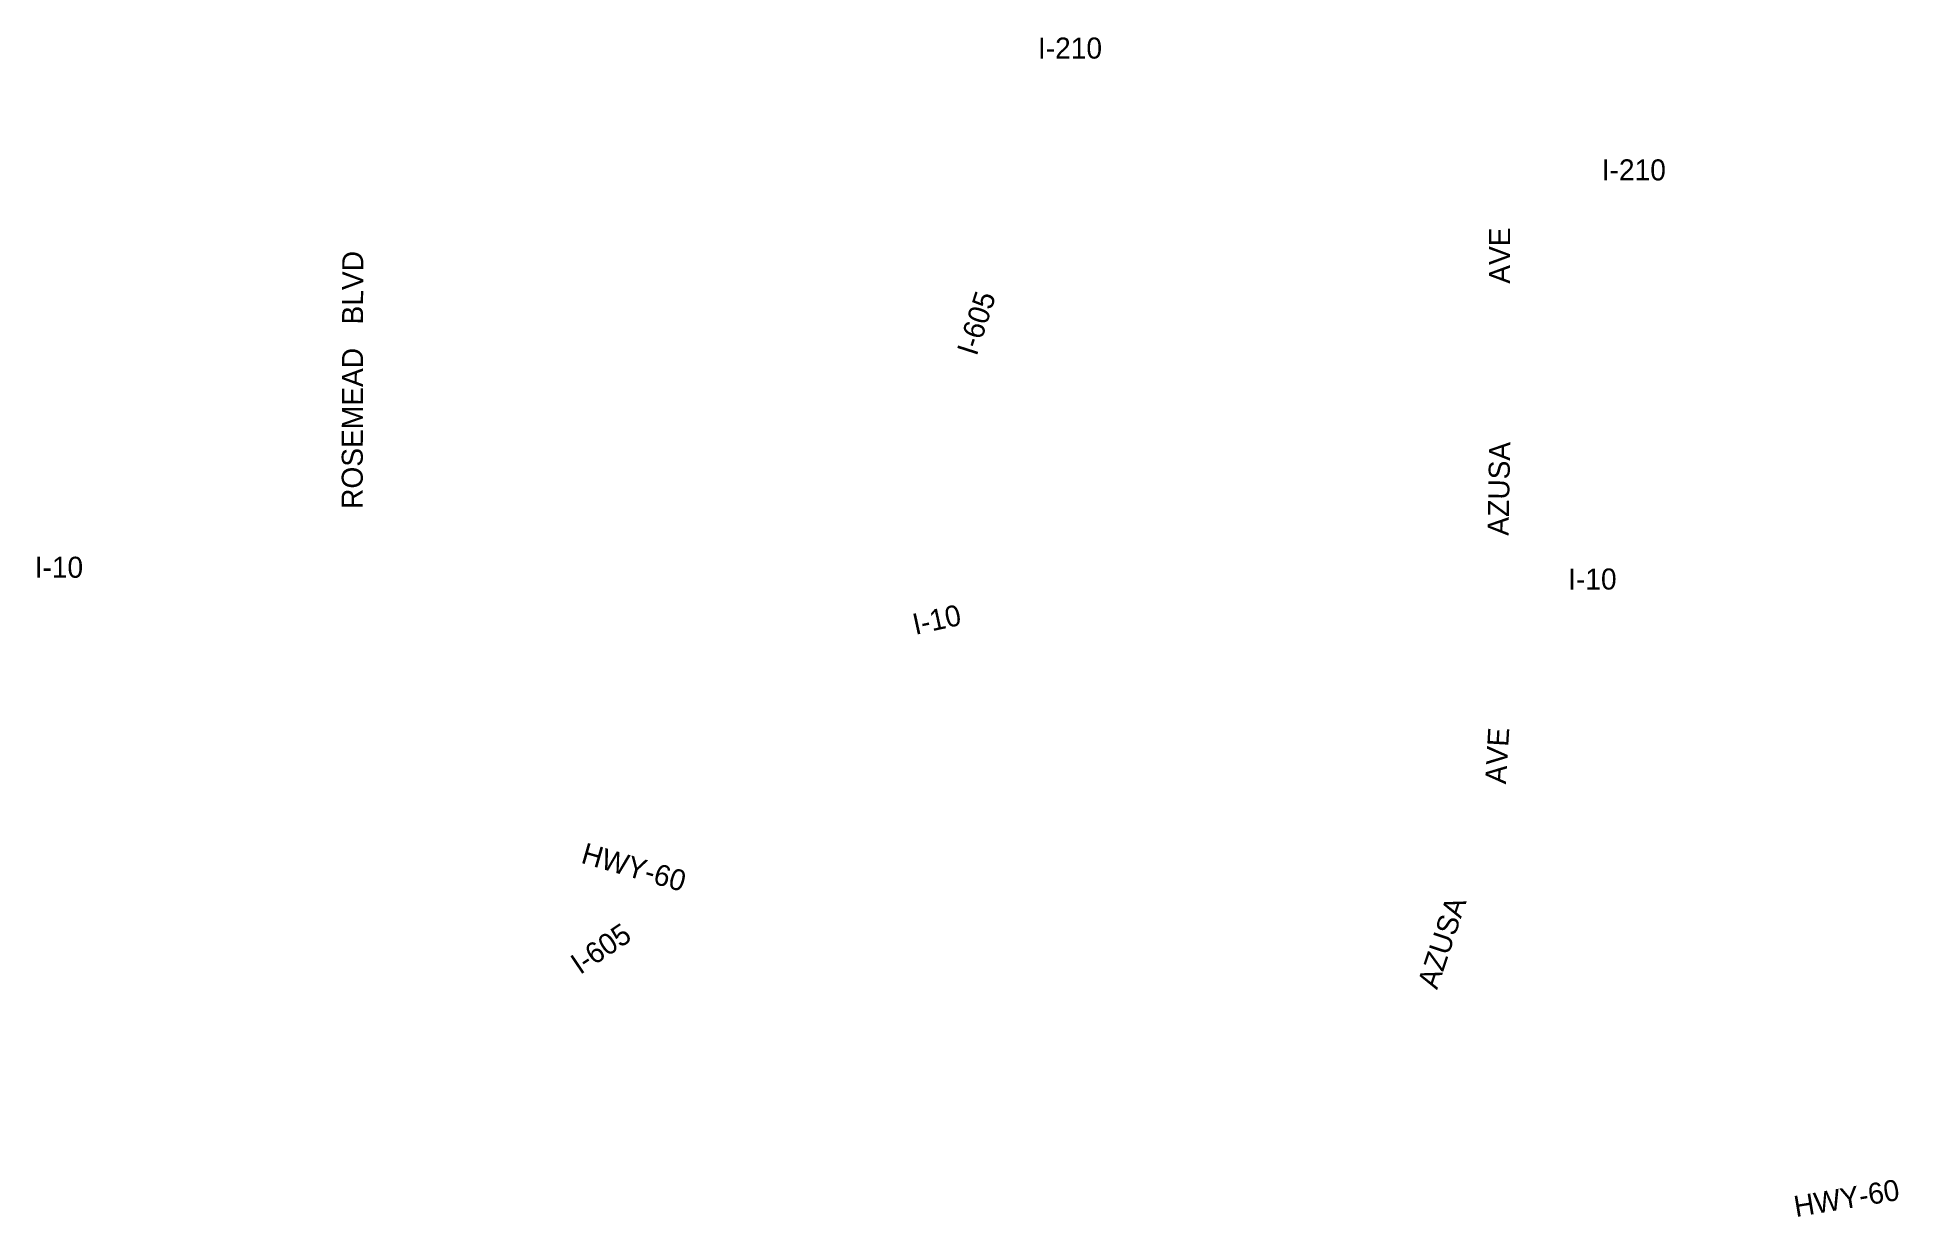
# Model space of a CAD drawing. Extents: x 396566 to 421341, y 3762292 to 3777991.
import ezdxf

# ---------------------------------------------------------------- set-up
doc = ezdxf.new("R2010")
doc.units = 0

msp = doc.modelspace()

# ---------------------------------------------------------------- texts
at = {"layer": '5TMPANNO'}
for s, p in [('I-210', (409884.38, 3777707.25)), ('I-210', (417388.19, 3776085.75)), ('I-10', (396531.84, 3770796.75)), ('I-10', (416940.84, 3770640))]:
    msp.add_text(s, height=280, dxfattribs=at).set_placement(p)
for s, rotation, p in [('AVE', 90, (416169.22, 3774710.5)), ('ROSEMEAD   BLVD', 89.87, (400897.72, 3771713)), ('I-605', 72.25, (409068, 3773737.5)), ('AZUSA', 88.88, (416146.84, 3771355.75)), ('I-10', 12.24, (408251.63, 3770036)), ('AVE', 86.57, (416113.28, 3768045.5)), ('HWY-60', 343.96, (403789.59, 3767005.5)), ('AZUSA', 71.56, (415196.25, 3765305.75)), ('I-605', 33.89, (403789.59, 3765507.25)), ('HWY-60', 9.43, (419971.34, 3762286.5))]:
    msp.add_text(s, height=280, rotation=rotation, dxfattribs=at).set_placement(p)

doc.saveas('drawing.dxf')
